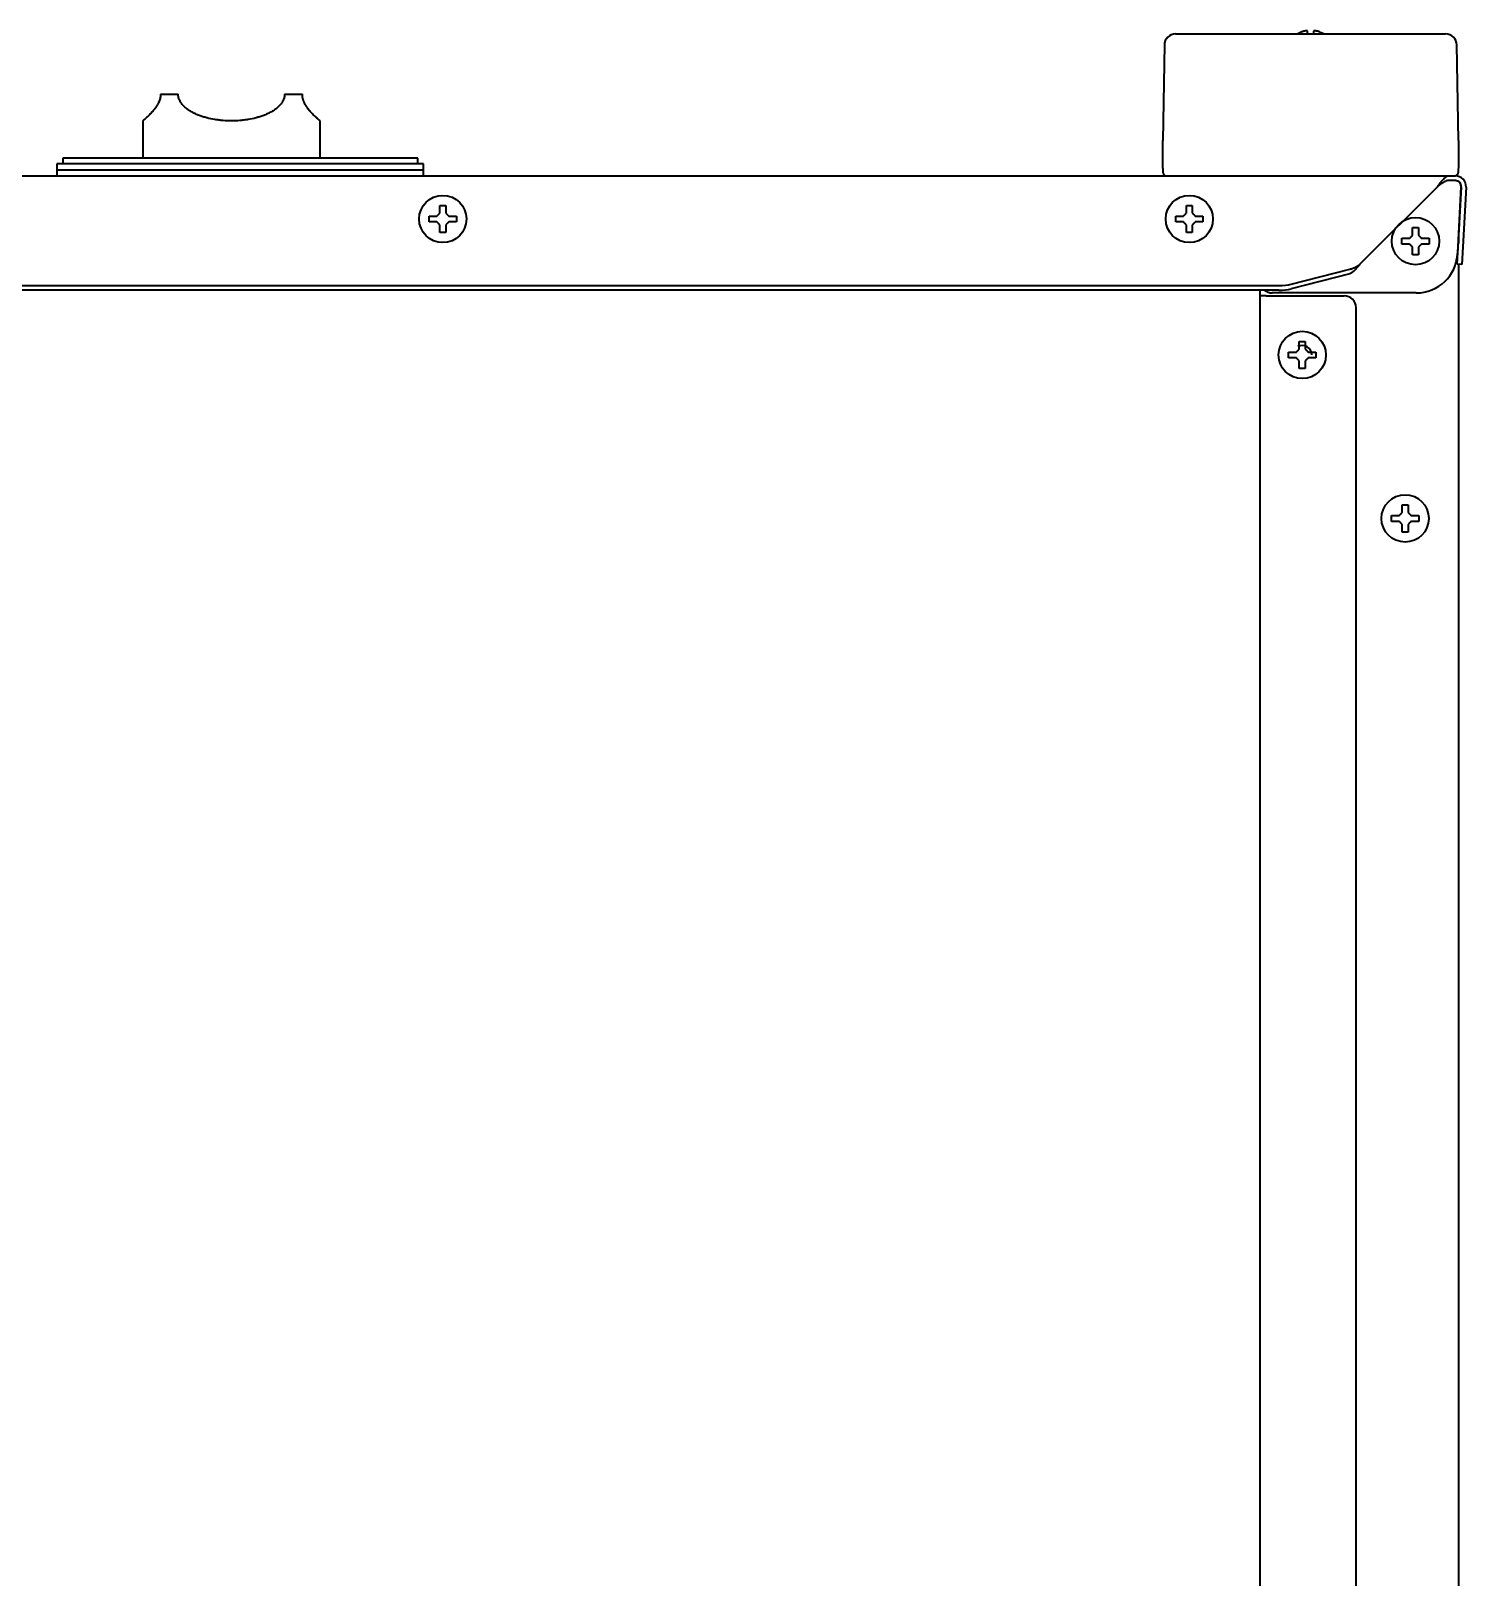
# Model space of a CAD drawing. Extents: x 6327 to 10269, y -393 to 3371.
# Drawn here: x 6846.2 to 7088.9, y 2018.5 to 2280 of the extents above; entities that cross this region are included whole.
import ezdxf

# ---------------------------------------------------------------- set-up
doc = ezdxf.new("R2010")
doc.units = 0
doc.header["$LTSCALE"] = 5
doc.layers.add('1', color=7, linetype='CONTINUOUS', true_color=0xffffff)

msp = doc.modelspace()

# ---------------------------------------------------------------- linework, layer by layer
at = {"layer": '1', "color": 7, "linetype": 'Continuous', "lineweight": 35}
for p, q in [((7039.75, 2279.53), (7039.82, 2279.53)), ((7039.82, 2279.53), (7044.92, 2279.53)), ((7044.92, 2279.53), (7080.22, 2279.53)), ((7080.22, 2279.53), (7085.32, 2279.53)), ((7085.32, 2279.53), (7085.39, 2279.53)), ((7037.85, 2277.66), (7037.57, 2261.52)), ((7087.57, 2261.52), (7087.29, 2277.66)), ((6868.07, 2269.33), (6871.07, 2269.33)), ((6889.07, 2269.33), (6892.07, 2269.33)), ((6865.07, 2264.83), (6865.07, 2258.53)), ((6895.07, 2258.53), (6895.07, 2264.83)), ((7037.57, 2257.53), (7037.57, 2261.49)), ((7087.57, 2261.49), (7087.57, 2257.53)), ((6881.57, 2257.53), (6850.57, 2257.53)), ((6850.57, 2257.53), (6850.57, 2256.53)), ((6911.57, 2258.53), (6851.57, 2258.53)), ((6851.57, 2258.53), (6851.57, 2257.53)), ((6912.57, 2257.53), (6881.57, 2257.53)), ((6911.57, 2257.53), (6911.57, 2258.53)), ((6912.57, 2256.53), (6912.57, 2257.53)), ((7037.63, 2256.01), (7037.57, 2257.53)), ((7087.57, 2257.53), (7087.52, 2256.01)), ((6339.34, 2255.53), (7085.8, 2255.53)), ((6850.57, 2256.53), (6912.57, 2256.53)), ((6850.57, 2256.53), (6850.57, 2255.53)), ((6912.57, 2255.53), (6912.57, 2256.53)), ((7085.8, 2255.53), (7086.07, 2255.53)), ((7086.07, 2254.73), (7085.8, 2254.73)), ((7086.07, 2255.53), (7087.07, 2255.53)), ((7087.07, 2254.73), (7086.07, 2254.73)), ((7070.87, 2240.53), (7084.07, 2253.73)), ((7088.02, 2253.67), (7087.43, 2242.37)), ((7087.54, 2243.56), (7088.07, 2253.67)), ((7088.87, 2253.63), (7088.34, 2243.52)), ((6913.52, 2248.23), (6913.52, 2248.73)), ((6913.52, 2247.73), (6913.52, 2248.23)), ((6918.12, 2248.73), (6918.12, 2248.23)), ((6918.12, 2248.23), (6918.12, 2247.73)), ((7039.77, 2248.23), (7039.77, 2248.73)), ((7039.77, 2247.73), (7039.77, 2248.23)), ((7044.37, 2248.73), (7044.37, 2248.23)), ((7044.37, 2248.23), (7044.37, 2247.73)), ((7078.02, 2244.48), (7078.02, 2244.98)), ((7078.02, 2243.98), (7078.02, 2244.48)), ((7082.62, 2244.98), (7082.62, 2244.48)), ((7082.62, 2244.48), (7082.62, 2243.98)), ((7087.57, 2245.18), (7087.57, 2244.15)), ((7087.38, 2240.57), (7087.54, 2243.56)), ((7088.34, 2243.52), (7088.18, 2240.53)), ((7059.31, 2237.19), (7069.21, 2239.75)), ((7069.21, 2238.98), (7059.31, 2236.42)), ((7088.18, 2240.53), (7087.38, 2240.57)), ((7087.57, 2240.55), (7087.57, 1374.13)), ((6367.95, 2236.97), (7057.19, 2236.97)), ((7057.19, 2236.19), (6367.95, 2236.19)), ((7054.07, 1387.03), (7054.07, 2236.19)), ((7055.07, 2235.23), (7054.07, 2235.23)), ((7055.07, 2235.23), (7068.27, 2235.23)), ((7080.45, 2235.73), (7056.07, 2235.73)), ((7070.27, 1376.53), (7070.27, 2233.23)), ((7058.87, 2225.23), (7058.87, 2225.73)), ((7063.47, 2225.73), (7063.47, 2225.23)), ((7058.87, 2224.73), (7058.87, 2225.23)), ((7063.47, 2225.23), (7063.47, 2224.73)), ((7076.27, 2197.58), (7076.27, 2198.08)), ((7076.27, 2197.08), (7076.27, 2197.58)), ((7080.87, 2198.08), (7080.87, 2197.58)), ((7080.87, 2197.58), (7080.87, 2197.08))]:
    msp.add_line(p, q, dxfattribs=at)
for centre in [(6915.82, 2248.23), (7042.07, 2248.23), (7080.32, 2244.48), (7061.17, 2225.23), (7078.57, 2197.58)]:
    msp.add_circle(centre, 4, dxfattribs=at)
for centre, radius, start, end in [((7039.75, 2277.63), 1.9, 90, 179.0001), ((7085.39, 2277.63), 1.9, 0.9999, 90), ((7038.13, 2256.03), 0.5, 182, 270), ((7087.02, 2256.03), 0.5, 270, 358), ((7087.07, 2253.73), 1.8, 357, 90), ((7087.07, 2253.73), 1, 357, 90), ((7068.27, 2233.23), 2, 0, 90), ((7061.17, 2225.23), 1.6, 0, 118.0071)]:
    msp.add_arc(centre, radius, start, end, dxfattribs=at)
for centre, major_axis, ratio, start_param, end_param in [((7087.02, 2253.73), (0.726, 0.689), 0.998716, -0.810936, 0.810936), ((7080.43, 2242.75), (-2.31, 6.64), 0.995739, 2.808659, 4.32428), ((7056.08, 2237.73), (1.42, 1.42), 0.992433, 3.227568, 3.923193), ((7057.19, 2237.74), (-3, 0), 0.258819, 1.570796, 2.356194), ((7057.19, 2236.97), (3, 0), 0.258819, 4.712389, 5.497787)]:
    msp.add_ellipse(centre, major_axis=major_axis, ratio=ratio, start_param=start_param, end_param=end_param, dxfattribs=at)
for points, knots in [([(7061.57, 2280.02), (7061.52, 2280.01), (7061.41, 2279.98), (7061.25, 2279.93), (7061.09, 2279.87), (7060.93, 2279.81), (7060.78, 2279.74), (7060.63, 2279.67), (7060.49, 2279.6), (7060.4, 2279.55), (7060.38, 2279.53)], [0, 0, 0, 0, 0.134115, 0.26823, 0.402345, 0.53646, 0.670575, 0.80469, 0.938805, 1, 1, 1, 1]), ([(7062.07, 2279.53), (7062.07, 2279.63), (7062.07, 2279.72), (7062.07, 2279.84), (7062.07, 2279.88), (7062.07, 2279.96), (7062.07, 2279.99), (7062.07, 2280.02)], [0, 0, 0, 0, 0.457375, 0.457375, 0.728688, 0.728688, 1, 1, 1, 1]), ([(7064.78, 2279.53), (7064.6, 2279.63), (7064.43, 2279.72), (7064.14, 2279.84), (7064.03, 2279.88), (7063.8, 2279.96), (7063.69, 2279.99), (7063.57, 2280.02)], [0, 0, 0, 0, 0.457375, 0.457375, 0.728687, 0.728687, 1, 1, 1, 1]), ([(6868.07, 2269.33), (6868.07, 2269.27), (6868.07, 2269.21), (6868.06, 2269.09), (6868.06, 2269.03), (6868.04, 2268.85), (6868.02, 2268.74), (6867.97, 2268.51), (6867.93, 2268.41), (6867.86, 2268.2), (6867.83, 2268.1), (6867.77, 2267.98), (6867.76, 2267.96), (6867.74, 2267.91), (6867.73, 2267.89), (6867.7, 2267.82), (6867.68, 2267.77), (6867.61, 2267.64), (6867.56, 2267.56), (6867.47, 2267.39), (6867.42, 2267.32), (6867.32, 2267.17), (6867.27, 2267.09), (6867.2, 2266.99), (6867.17, 2266.96), (6867.12, 2266.89), (6867.1, 2266.86), (6867.02, 2266.76), (6866.97, 2266.7), (6866.87, 2266.58), (6866.82, 2266.52), (6866.73, 2266.41), (6866.68, 2266.35), (6866.44, 2266.09), (6866.27, 2265.91), (6866.06, 2265.71), (6866.02, 2265.67), (6865.94, 2265.6), (6865.83, 2265.49), (6865.73, 2265.4), (6865.54, 2265.22), (6865.43, 2265.13), (6865.32, 2265.03), (6865.29, 2265.01), (6865.26, 2264.98), (6865.24, 2264.97), (6865.23, 2264.96), (6865.19, 2264.92), (6865.13, 2264.88), (6865.1, 2264.85), (6865.08, 2264.83), (6865.07, 2264.83), (6865.07, 2264.83)], [0, 0, 0, 0, 0.015645, 0.015645, 0.031291, 0.031291, 0.062582, 0.062582, 0.093872, 0.093872, 0.125163, 0.125163, 0.132986, 0.132986, 0.140809, 0.140809, 0.156454, 0.156454, 0.187745, 0.187745, 0.219035, 0.219035, 0.250326, 0.250326, 0.265972, 0.265972, 0.281617, 0.281617, 0.312908, 0.312908, 0.344199, 0.344199, 0.375489, 0.375489, 0.500653, 0.500653, 0.531943, 0.531943, 0.563234, 0.625816, 0.625816, 0.750979, 0.750979, 0.78227, 0.797915, 0.797915, 0.81356, 0.81356, 0.876142, 0.938723, 0.938723, 1, 1, 1, 1]), ([(6889.07, 2269.33), (6889.07, 2269.27), (6889.07, 2269.21), (6889.06, 2269.09), (6889.05, 2269.03), (6889.03, 2268.85), (6889, 2268.74), (6888.93, 2268.51), (6888.88, 2268.4), (6888.79, 2268.2), (6888.73, 2268.1), (6888.65, 2267.95), (6888.61, 2267.91), (6888.55, 2267.82), (6888.52, 2267.77), (6888.42, 2267.64), (6888.35, 2267.55), (6888.2, 2267.39), (6888.13, 2267.31), (6887.97, 2267.16), (6887.89, 2267.09), (6887.76, 2266.99), (6887.72, 2266.95), (6887.64, 2266.89), (6887.59, 2266.85), (6887.46, 2266.76), (6887.37, 2266.69), (6887.1, 2266.51), (6886.92, 2266.4), (6886.54, 2266.19), (6886.34, 2266.09), (6885.94, 2265.91), (6885.74, 2265.83), (6885.42, 2265.71), (6885.32, 2265.67), (6885.11, 2265.59), (6885, 2265.56), (6884.67, 2265.46), (6884.46, 2265.39), (6883.8, 2265.22), (6883.35, 2265.13), (6882.66, 2265.01), (6882.43, 2264.98), (6882.08, 2264.94), (6881.9, 2264.92), (6881.73, 2264.9), (6881.61, 2264.89), (6881.55, 2264.89), (6881.02, 2264.84), (6880.54, 2264.83), (6879.6, 2264.83), (6879.13, 2264.84), (6878.42, 2264.9), (6878.19, 2264.92), (6877.84, 2264.97), (6877.72, 2264.98), (6877.49, 2265.02), (6877.37, 2265.03), (6876.8, 2265.13), (6876.35, 2265.22), (6875.69, 2265.39), (6875.47, 2265.46), (6875.04, 2265.59), (6874.83, 2265.67), (6874.52, 2265.78), (6874.42, 2265.82), (6874.21, 2265.91), (6874.11, 2265.95), (6873.81, 2266.09), (6873.61, 2266.19), (6873.32, 2266.35), (6873.23, 2266.4), (6873.04, 2266.51), (6872.95, 2266.57), (6872.77, 2266.69), (6872.68, 2266.76), (6872.55, 2266.85), (6872.51, 2266.89), (6872.42, 2266.95), (6872.38, 2266.99), (6872.26, 2267.09), (6872.18, 2267.16), (6872.02, 2267.31), (6871.94, 2267.39), (6871.8, 2267.55), (6871.73, 2267.64), (6871.63, 2267.77), (6871.59, 2267.82), (6871.53, 2267.91), (6871.5, 2267.95), (6871.41, 2268.1), (6871.36, 2268.2), (6871.29, 2268.35), (6871.26, 2268.4), (6871.23, 2268.49), (6871.22, 2268.51), (6871.2, 2268.57), (6871.19, 2268.6), (6871.15, 2268.74), (6871.12, 2268.85), (6871.09, 2269.03), (6871.09, 2269.09), (6871.08, 2269.18), (6871.08, 2269.21), (6871.07, 2269.27), (6871.07, 2269.3), (6871.07, 2269.33)], [0, 0, 0, 0, 0.007812, 0.007812, 0.015625, 0.015625, 0.03125, 0.03125, 0.046875, 0.046875, 0.0625, 0.0625, 0.070312, 0.070312, 0.078125, 0.078125, 0.09375, 0.09375, 0.109375, 0.109375, 0.125, 0.125, 0.132812, 0.132812, 0.140625, 0.140625, 0.15625, 0.15625, 0.1875, 0.1875, 0.21875, 0.21875, 0.25, 0.25, 0.265625, 0.265625, 0.28125, 0.28125, 0.3125, 0.3125, 0.375, 0.375, 0.40625, 0.40625, 0.421875, 0.429687, 0.429687, 0.4375, 0.4375, 0.5, 0.5, 0.5625, 0.5625, 0.59375, 0.59375, 0.609375, 0.609375, 0.625, 0.625, 0.6875, 0.6875, 0.71875, 0.71875, 0.75, 0.75, 0.765625, 0.765625, 0.78125, 0.78125, 0.8125, 0.8125, 0.828125, 0.828125, 0.84375, 0.84375, 0.859375, 0.859375, 0.867187, 0.867187, 0.875, 0.875, 0.890625, 0.890625, 0.90625, 0.90625, 0.921875, 0.921875, 0.929688, 0.929688, 0.9375, 0.9375, 0.953125, 0.953125, 0.960938, 0.960938, 0.964844, 0.964844, 0.96875, 0.96875, 0.984375, 0.984375, 0.992188, 0.992188, 0.996094, 0.996094, 1, 1, 1, 1]), ([(6895.07, 2264.83), (6895.07, 2264.83), (6895.05, 2264.84), (6894.98, 2264.9), (6894.95, 2264.92), (6894.89, 2264.98), (6894.85, 2265.01), (6894.78, 2265.07), (6894.75, 2265.1), (6894.71, 2265.13), (6894.68, 2265.16), (6894.67, 2265.17), (6894.6, 2265.23), (6894.48, 2265.33), (6894.35, 2265.46), (6894.2, 2265.6), (6894.13, 2265.67), (6893.96, 2265.83), (6893.88, 2265.91), (6893.7, 2266.09), (6893.61, 2266.19), (6893.49, 2266.32), (6893.47, 2266.35), (6893.42, 2266.4), (6893.4, 2266.43), (6893.32, 2266.52), (6893.27, 2266.57), (6893.13, 2266.75), (6893.03, 2266.88), (6892.9, 2267.06), (6892.88, 2267.09), (6892.83, 2267.17), (6892.8, 2267.2), (6892.73, 2267.32), (6892.68, 2267.39), (6892.58, 2267.56), (6892.54, 2267.64), (6892.45, 2267.81), (6892.4, 2267.91), (6892.35, 2268.03), (6892.34, 2268.05), (6892.32, 2268.1), (6892.29, 2268.17), (6892.26, 2268.25), (6892.21, 2268.4), (6892.18, 2268.51), (6892.14, 2268.68), (6892.13, 2268.74), (6892.11, 2268.85), (6892.1, 2268.91), (6892.08, 2269.09), (6892.07, 2269.21), (6892.07, 2269.33)], [0, 0, 0, 0, 0.12475, 0.12475, 0.187268, 0.187268, 0.249786, 0.249786, 0.281045, 0.296674, 0.296674, 0.312304, 0.312304, 0.374822, 0.437339, 0.437339, 0.499857, 0.499857, 0.562375, 0.562375, 0.624893, 0.624893, 0.640522, 0.640522, 0.656152, 0.656152, 0.687411, 0.687411, 0.749929, 0.749929, 0.765558, 0.765558, 0.781188, 0.781188, 0.812446, 0.812446, 0.843705, 0.843705, 0.874964, 0.874964, 0.882779, 0.882779, 0.890594, 0.906223, 0.906223, 0.937482, 0.937482, 0.953112, 0.953112, 0.968741, 0.968741, 1, 1, 1, 1]), ([(7084.07, 2253.73), (7084.1, 2253.76), (7084.12, 2253.79), (7084.17, 2253.86), (7084.19, 2253.89), (7084.26, 2253.99), (7084.31, 2254.06), (7084.45, 2254.25), (7084.54, 2254.37), (7084.66, 2254.52), (7084.68, 2254.55), (7084.73, 2254.61), (7084.75, 2254.64), (7084.82, 2254.72), (7084.87, 2254.78), (7085.01, 2254.93), (7085.1, 2255.03), (7085.19, 2255.11)], [0, 0, 0, 0, 0.0625, 0.0625, 0.125, 0.125, 0.25, 0.25, 0.5, 0.5, 0.5625, 0.5625, 0.625, 0.625, 0.75, 0.75, 1, 1, 1, 1]), ([(7085.19, 2254.5), (7085.1, 2254.45), (7085.01, 2254.4), (7084.87, 2254.31), (7084.82, 2254.28), (7084.73, 2254.22), (7084.66, 2254.17), (7084.59, 2254.12), (7084.54, 2254.08), (7084.52, 2254.07), (7084.45, 2254.02), (7084.35, 2253.94), (7084.26, 2253.87), (7084.19, 2253.82), (7084.17, 2253.8), (7084.12, 2253.76), (7084.1, 2253.74), (7084.07, 2253.73)], [0, 0, 0, 0, 0.25, 0.25, 0.375, 0.375, 0.5, 0.5625, 0.5625, 0.625, 0.625, 0.75, 0.875, 0.875, 0.9375, 0.9375, 1, 1, 1, 1]), ([(7085.19, 2255.11), (7085.26, 2255.17), (7085.32, 2255.23), (7085.41, 2255.31), (7085.44, 2255.33), (7085.49, 2255.37), (7085.52, 2255.39), (7085.6, 2255.45), (7085.64, 2255.48), (7085.71, 2255.51), (7085.73, 2255.51), (7085.76, 2255.52), (7085.77, 2255.52), (7085.79, 2255.53), (7085.79, 2255.53), (7085.8, 2255.53)], [0, 0, 0, 0, 0.25, 0.25, 0.375, 0.375, 0.5, 0.5, 0.75, 0.75, 0.875, 0.875, 0.9375, 0.9375, 1, 1, 1, 1]), ([(7085.8, 2254.73), (7085.78, 2254.73), (7085.75, 2254.72), (7085.72, 2254.72), (7085.7, 2254.71), (7085.69, 2254.71), (7085.63, 2254.7), (7085.58, 2254.68), (7085.48, 2254.64), (7085.43, 2254.61), (7085.34, 2254.57), (7085.31, 2254.56), (7085.25, 2254.53), (7085.22, 2254.51), (7085.19, 2254.5)], [0, 0, 0, 0, 0.125, 0.1875, 0.1875, 0.25, 0.25, 0.5, 0.5, 0.75, 0.75, 0.875, 0.875, 1, 1, 1, 1]), ([(6916.32, 2250.53), (6916.32, 2250.32), (6916.32, 2250.11), (6916.32, 2249.79), (6916.32, 2249.68), (6916.32, 2249.45), (6916.32, 2249.34), (6916.32, 2249.23)], [0, 0, 0, 0, 0.5, 0.5, 0.75, 0.75, 1, 1, 1, 1]), ([(7042.57, 2250.53), (7042.57, 2250.32), (7042.57, 2250.11), (7042.57, 2249.79), (7042.57, 2249.68), (7042.57, 2249.45), (7042.57, 2249.34), (7042.57, 2249.23)], [0, 0, 0, 0, 0.5, 0.5, 0.75, 0.75, 1, 1, 1, 1]), ([(6913.52, 2248.73), (6913.73, 2248.73), (6913.94, 2248.73), (6914.26, 2248.73), (6914.37, 2248.73), (6914.59, 2248.73), (6914.71, 2248.73), (6914.82, 2248.73)], [0, 0, 0, 0, 0.5, 0.5, 0.75, 0.75, 1, 1, 1, 1]), ([(6915.32, 2245.93), (6915.32, 2246.13), (6915.32, 2246.34), (6915.32, 2246.66), (6915.32, 2246.77), (6915.32, 2247), (6915.32, 2247.11), (6915.32, 2247.23)], [0, 0, 0, 0, 0.5, 0.5, 0.75, 0.75, 1, 1, 1, 1]), ([(6918.12, 2247.73), (6917.92, 2247.73), (6917.71, 2247.73), (6917.39, 2247.73), (6917.28, 2247.73), (6917.05, 2247.73), (6916.94, 2247.73), (6916.82, 2247.73)], [0, 0, 0, 0, 0.5, 0.5, 0.75, 0.75, 1, 1, 1, 1]), ([(7039.77, 2248.73), (7039.98, 2248.73), (7040.19, 2248.73), (7040.51, 2248.73), (7040.62, 2248.73), (7040.84, 2248.73), (7040.96, 2248.73), (7041.07, 2248.73)], [0, 0, 0, 0, 0.5, 0.5, 0.75, 0.75, 1, 1, 1, 1]), ([(7041.57, 2245.93), (7041.57, 2246.13), (7041.57, 2246.34), (7041.57, 2246.66), (7041.57, 2246.77), (7041.57, 2247), (7041.57, 2247.11), (7041.57, 2247.23)], [0, 0, 0, 0, 0.5, 0.5, 0.75, 0.75, 1, 1, 1, 1]), ([(7044.37, 2247.73), (7044.17, 2247.73), (7043.96, 2247.73), (7043.64, 2247.73), (7043.53, 2247.73), (7043.3, 2247.73), (7043.19, 2247.73), (7043.07, 2247.73)], [0, 0, 0, 0, 0.5, 0.5, 0.75, 0.75, 1, 1, 1, 1]), ([(7080.82, 2246.78), (7080.82, 2246.57), (7080.82, 2246.36), (7080.82, 2246.04), (7080.82, 2245.93), (7080.82, 2245.7), (7080.82, 2245.59), (7080.82, 2245.48)], [0, 0, 0, 0, 0.5, 0.5, 0.75, 0.75, 1, 1, 1, 1]), ([(7078.02, 2244.98), (7078.23, 2244.98), (7078.44, 2244.98), (7078.76, 2244.98), (7078.87, 2244.98), (7079.09, 2244.98), (7079.21, 2244.98), (7079.32, 2244.98)], [0, 0, 0, 0, 0.5, 0.5, 0.75, 0.75, 1, 1, 1, 1]), ([(7082.62, 2243.98), (7082.42, 2243.98), (7082.21, 2243.98), (7081.89, 2243.98), (7081.78, 2243.98), (7081.55, 2243.98), (7081.44, 2243.98), (7081.32, 2243.98)], [0, 0, 0, 0, 0.5, 0.5, 0.75, 0.75, 1, 1, 1, 1]), ([(7079.82, 2242.18), (7079.82, 2242.38), (7079.82, 2242.59), (7079.82, 2242.91), (7079.82, 2243.02), (7079.82, 2243.25), (7079.82, 2243.36), (7079.82, 2243.48)], [0, 0, 0, 0, 0.5, 0.5, 0.75, 0.75, 1, 1, 1, 1]), ([(7070.87, 2240.53), (7070.8, 2240.44), (7070.73, 2240.35), (7070.65, 2240.24), (7070.63, 2240.22), (7070.6, 2240.18), (7070.58, 2240.16), (7070.53, 2240.09), (7070.49, 2240.05), (7070.39, 2239.93), (7070.32, 2239.85), (7070.18, 2239.7), (7070.11, 2239.62), (7069.97, 2239.48), (7069.9, 2239.42), (7069.76, 2239.3), (7069.69, 2239.24), (7069.59, 2239.17), (7069.55, 2239.15), (7069.5, 2239.12), (7069.48, 2239.11), (7069.45, 2239.09), (7069.43, 2239.08), (7069.34, 2239.03), (7069.28, 2239), (7069.21, 2238.98)], [0, 0, 0, 0, 0.125, 0.125, 0.15625, 0.15625, 0.1875, 0.1875, 0.25, 0.25, 0.375, 0.375, 0.5, 0.5, 0.625, 0.625, 0.75, 0.75, 0.8125, 0.8125, 0.84375, 0.84375, 0.875, 0.875, 1, 1, 1, 1]), ([(7069.21, 2239.75), (7069.28, 2239.76), (7069.34, 2239.78), (7069.48, 2239.81), (7069.55, 2239.84), (7069.66, 2239.87), (7069.69, 2239.88), (7069.76, 2239.91), (7069.79, 2239.93), (7069.9, 2239.97), (7069.97, 2240), (7070.18, 2240.11), (7070.32, 2240.19), (7070.52, 2240.31), (7070.59, 2240.35), (7070.7, 2240.42), (7070.73, 2240.44), (7070.8, 2240.48), (7070.84, 2240.5), (7070.87, 2240.53)], [0, 0, 0, 0, 0.125, 0.125, 0.25, 0.25, 0.3125, 0.3125, 0.375, 0.375, 0.5, 0.5, 0.75, 0.75, 0.875, 0.875, 0.9375, 0.9375, 1, 1, 1, 1]), ([(7058.87, 2225.73), (7059.08, 2225.73), (7059.29, 2225.73), (7059.61, 2225.73), (7059.72, 2225.73), (7059.94, 2225.73), (7060.06, 2225.73), (7060.17, 2225.73)], [0, 0, 0, 0, 0.5, 0.5, 0.75, 0.75, 1, 1, 1, 1]), ([(7061.67, 2227.53), (7061.67, 2227.32), (7061.67, 2227.11), (7061.67, 2226.79), (7061.67, 2226.68), (7061.67, 2226.45), (7061.67, 2226.34), (7061.67, 2226.23)], [0, 0, 0, 0, 0.5, 0.5, 0.75, 0.75, 1, 1, 1, 1]), ([(7060.67, 2222.93), (7060.67, 2223.13), (7060.67, 2223.34), (7060.67, 2223.66), (7060.67, 2223.77), (7060.67, 2224), (7060.67, 2224.11), (7060.67, 2224.23)], [0, 0, 0, 0, 0.5, 0.5, 0.75, 0.75, 1, 1, 1, 1]), ([(7063.47, 2224.73), (7063.27, 2224.73), (7063.06, 2224.73), (7062.74, 2224.73), (7062.63, 2224.73), (7062.4, 2224.73), (7062.29, 2224.73), (7062.17, 2224.73)], [0, 0, 0, 0, 0.5, 0.5, 0.75, 0.75, 1, 1, 1, 1]), ([(7079.07, 2199.88), (7079.07, 2199.67), (7079.07, 2199.46), (7079.07, 2199.14), (7079.07, 2199.03), (7079.07, 2198.8), (7079.07, 2198.69), (7079.07, 2198.58)], [0, 0, 0, 0, 0.5, 0.5, 0.75, 0.75, 1, 1, 1, 1]), ([(7076.27, 2198.08), (7076.48, 2198.08), (7076.69, 2198.08), (7077.01, 2198.08), (7077.12, 2198.08), (7077.34, 2198.08), (7077.46, 2198.08), (7077.57, 2198.08)], [0, 0, 0, 0, 0.5, 0.5, 0.75, 0.75, 1, 1, 1, 1]), ([(7080.87, 2197.08), (7080.67, 2197.08), (7080.46, 2197.08), (7080.14, 2197.08), (7080.03, 2197.08), (7079.8, 2197.08), (7079.69, 2197.08), (7079.57, 2197.08)], [0, 0, 0, 0, 0.5, 0.5, 0.75, 0.75, 1, 1, 1, 1]), ([(7078.07, 2195.28), (7078.07, 2195.48), (7078.07, 2195.69), (7078.07, 2196.01), (7078.07, 2196.12), (7078.07, 2196.35), (7078.07, 2196.46), (7078.07, 2196.58)], [0, 0, 0, 0, 0.5, 0.5, 0.75, 0.75, 1, 1, 1, 1])]:
    msp.add_open_spline(points, degree=3, knots=knots, dxfattribs=at)
for points in [[(7062.07, 2280.02), (7062.05, 2280.03), (7062, 2280.03), (7061.92, 2280.04), (7061.85, 2280.04), (7061.78, 2280.04), (7061.71, 2280.04), (7061.64, 2280.03), (7061.6, 2280.02), (7061.57, 2280.02)], [(7063.57, 2280.02), (7063.55, 2280.02), (7063.5, 2280.03), (7063.43, 2280.04), (7063.36, 2280.04), (7063.29, 2280.04), (7063.22, 2280.04), (7063.14, 2280.03), (7063.1, 2280.02), (7063.07, 2280.02)], [(7063.07, 2280.02), (7063.07, 2280.01), (7063.07, 2279.98), (7063.07, 2279.93), (7063.07, 2279.87), (7063.07, 2279.81), (7063.07, 2279.74), (7063.07, 2279.67), (7063.07, 2279.58), (7063.07, 2279.51), (7063.07, 2279.47)], [(6914.82, 2248.73), (6914.85, 2248.75), (6914.89, 2248.8), (6914.97, 2248.87), (6915.04, 2248.94), (6915.11, 2249.01), (6915.18, 2249.08), (6915.25, 2249.15), (6915.3, 2249.2), (6915.32, 2249.23)], [(6915.32, 2249.23), (6915.32, 2249.28), (6915.32, 2249.39), (6915.32, 2249.55), (6915.32, 2249.71), (6915.32, 2249.86), (6915.32, 2250.02), (6915.32, 2250.17), (6915.32, 2250.34), (6915.32, 2250.46), (6915.32, 2250.53)], [(6915.32, 2250.53), (6915.49, 2250.53), (6915.82, 2250.53), (6916.16, 2250.53), (6916.32, 2250.53)], [(6916.32, 2249.23), (6916.35, 2249.2), (6916.4, 2249.15), (6916.47, 2249.08), (6916.55, 2249), (6916.62, 2248.93), (6916.69, 2248.86), (6916.75, 2248.8), (6916.8, 2248.75), (6916.82, 2248.73)], [(7041.07, 2248.73), (7041.1, 2248.75), (7041.14, 2248.8), (7041.22, 2248.87), (7041.29, 2248.94), (7041.36, 2249.01), (7041.43, 2249.08), (7041.5, 2249.15), (7041.55, 2249.2), (7041.57, 2249.23)], [(7041.57, 2249.23), (7041.57, 2249.28), (7041.57, 2249.39), (7041.57, 2249.55), (7041.57, 2249.71), (7041.57, 2249.86), (7041.57, 2250.02), (7041.57, 2250.17), (7041.57, 2250.34), (7041.57, 2250.46), (7041.57, 2250.53)], [(7041.57, 2250.53), (7041.74, 2250.53), (7042.07, 2250.53), (7042.41, 2250.53), (7042.57, 2250.53)], [(7042.57, 2249.23), (7042.6, 2249.2), (7042.65, 2249.15), (7042.72, 2249.08), (7042.8, 2249), (7042.87, 2248.93), (7042.94, 2248.86), (7043, 2248.8), (7043.05, 2248.75), (7043.07, 2248.73)], [(6914.82, 2247.73), (6914.77, 2247.73), (6914.66, 2247.73), (6914.5, 2247.73), (6914.34, 2247.73), (6914.18, 2247.73), (6914.03, 2247.73), (6913.88, 2247.73), (6913.71, 2247.73), (6913.59, 2247.73), (6913.52, 2247.73)], [(6915.32, 2247.23), (6915.3, 2247.25), (6915.25, 2247.3), (6915.17, 2247.38), (6915.1, 2247.45), (6915.03, 2247.52), (6914.96, 2247.59), (6914.89, 2247.66), (6914.85, 2247.7), (6914.82, 2247.73)], [(6916.82, 2247.73), (6916.8, 2247.7), (6916.75, 2247.65), (6916.68, 2247.58), (6916.61, 2247.51), (6916.54, 2247.44), (6916.47, 2247.37), (6916.39, 2247.3), (6916.35, 2247.25), (6916.32, 2247.23)], [(6916.32, 2247.23), (6916.32, 2247.17), (6916.32, 2247.06), (6916.32, 2246.9), (6916.32, 2246.74), (6916.32, 2246.59), (6916.32, 2246.44), (6916.32, 2246.28), (6916.32, 2246.11), (6916.32, 2245.99), (6916.32, 2245.93)], [(6916.82, 2248.73), (6916.88, 2248.73), (6916.99, 2248.73), (6917.15, 2248.73), (6917.31, 2248.73), (6917.46, 2248.73), (6917.61, 2248.73), (6917.77, 2248.73), (6917.94, 2248.73), (6918.06, 2248.73), (6918.12, 2248.73)], [(7041.07, 2247.73), (7041.02, 2247.73), (7040.91, 2247.73), (7040.75, 2247.73), (7040.59, 2247.73), (7040.43, 2247.73), (7040.28, 2247.73), (7040.13, 2247.73), (7039.96, 2247.73), (7039.84, 2247.73), (7039.77, 2247.73)], [(7041.57, 2247.23), (7041.55, 2247.25), (7041.5, 2247.3), (7041.42, 2247.38), (7041.35, 2247.45), (7041.28, 2247.52), (7041.21, 2247.59), (7041.14, 2247.66), (7041.1, 2247.7), (7041.07, 2247.73)], [(7043.07, 2247.73), (7043.05, 2247.7), (7043, 2247.65), (7042.93, 2247.58), (7042.86, 2247.51), (7042.79, 2247.44), (7042.72, 2247.37), (7042.64, 2247.3), (7042.6, 2247.25), (7042.57, 2247.23)], [(7042.57, 2247.23), (7042.57, 2247.17), (7042.57, 2247.06), (7042.57, 2246.9), (7042.57, 2246.74), (7042.57, 2246.59), (7042.57, 2246.44), (7042.57, 2246.28), (7042.57, 2246.11), (7042.57, 2245.99), (7042.57, 2245.93)], [(7043.07, 2248.73), (7043.13, 2248.73), (7043.24, 2248.73), (7043.4, 2248.73), (7043.56, 2248.73), (7043.71, 2248.73), (7043.86, 2248.73), (7044.02, 2248.73), (7044.19, 2248.73), (7044.31, 2248.73), (7044.37, 2248.73)], [(7079.82, 2245.48), (7079.82, 2245.53), (7079.82, 2245.64), (7079.82, 2245.8), (7079.82, 2245.96), (7079.82, 2246.11), (7079.82, 2246.27), (7079.82, 2246.42), (7079.82, 2246.59), (7079.82, 2246.71), (7079.82, 2246.78)], [(7079.82, 2246.78), (7079.99, 2246.78), (7080.32, 2246.78), (7080.66, 2246.78), (7080.82, 2246.78)], [(6916.32, 2245.93), (6916.16, 2245.93), (6915.82, 2245.93), (6915.49, 2245.93), (6915.32, 2245.93)], [(7042.57, 2245.93), (7042.41, 2245.93), (7042.07, 2245.93), (7041.74, 2245.93), (7041.57, 2245.93)], [(7079.32, 2243.98), (7079.27, 2243.98), (7079.16, 2243.98), (7079, 2243.98), (7078.84, 2243.98), (7078.68, 2243.98), (7078.53, 2243.98), (7078.38, 2243.98), (7078.21, 2243.98), (7078.09, 2243.98), (7078.02, 2243.98)], [(7079.32, 2244.98), (7079.35, 2245), (7079.39, 2245.05), (7079.47, 2245.12), (7079.54, 2245.19), (7079.61, 2245.26), (7079.68, 2245.33), (7079.75, 2245.4), (7079.8, 2245.45), (7079.82, 2245.48)], [(7079.82, 2243.48), (7079.8, 2243.5), (7079.75, 2243.55), (7079.67, 2243.63), (7079.6, 2243.7), (7079.53, 2243.77), (7079.46, 2243.84), (7079.39, 2243.91), (7079.35, 2243.95), (7079.32, 2243.98)], [(7080.82, 2245.48), (7080.85, 2245.45), (7080.9, 2245.4), (7080.97, 2245.33), (7081.05, 2245.25), (7081.12, 2245.18), (7081.18, 2245.11), (7081.25, 2245.05), (7081.3, 2245), (7081.32, 2244.98)], [(7081.32, 2243.98), (7081.3, 2243.95), (7081.25, 2243.9), (7081.18, 2243.83), (7081.11, 2243.76), (7081.04, 2243.69), (7080.97, 2243.62), (7080.89, 2243.55), (7080.85, 2243.5), (7080.82, 2243.48)], [(7081.32, 2244.98), (7081.38, 2244.98), (7081.49, 2244.98), (7081.65, 2244.98), (7081.81, 2244.98), (7081.96, 2244.98), (7082.11, 2244.98), (7082.27, 2244.98), (7082.44, 2244.98), (7082.56, 2244.98), (7082.62, 2244.98)], [(7080.82, 2242.18), (7080.66, 2242.18), (7080.32, 2242.18), (7079.99, 2242.18), (7079.82, 2242.18)], [(7080.82, 2243.48), (7080.82, 2243.42), (7080.82, 2243.31), (7080.82, 2243.15), (7080.82, 2242.99), (7080.82, 2242.84), (7080.82, 2242.69), (7080.82, 2242.53), (7080.82, 2242.36), (7080.82, 2242.24), (7080.82, 2242.18)], [(7060.17, 2225.73), (7060.2, 2225.75), (7060.24, 2225.8), (7060.32, 2225.87), (7060.39, 2225.94), (7060.46, 2226.01), (7060.53, 2226.08), (7060.6, 2226.15), (7060.65, 2226.2), (7060.67, 2226.23)], [(7060.67, 2226.23), (7060.67, 2226.28), (7060.67, 2226.39), (7060.67, 2226.55), (7060.67, 2226.71), (7060.67, 2226.86), (7060.67, 2227.02), (7060.67, 2227.17), (7060.67, 2227.34), (7060.67, 2227.46), (7060.67, 2227.53)], [(7060.67, 2227.53), (7060.84, 2227.53), (7061.17, 2227.53), (7061.51, 2227.53), (7061.67, 2227.53)], [(7061.67, 2226.23), (7061.7, 2226.2), (7061.75, 2226.15), (7061.82, 2226.08), (7061.9, 2226), (7061.97, 2225.93), (7062.03, 2225.86), (7062.1, 2225.8), (7062.15, 2225.75), (7062.17, 2225.73)], [(7062.17, 2225.73), (7062.23, 2225.73), (7062.34, 2225.73), (7062.5, 2225.73), (7062.66, 2225.73), (7062.81, 2225.73), (7062.96, 2225.73), (7063.12, 2225.73), (7063.29, 2225.73), (7063.41, 2225.73), (7063.47, 2225.73)], [(7060.17, 2224.73), (7060.12, 2224.73), (7060.01, 2224.73), (7059.85, 2224.73), (7059.69, 2224.73), (7059.53, 2224.73), (7059.38, 2224.73), (7059.23, 2224.73), (7059.06, 2224.73), (7058.94, 2224.73), (7058.87, 2224.73)], [(7060.67, 2224.23), (7060.65, 2224.25), (7060.6, 2224.3), (7060.52, 2224.38), (7060.45, 2224.45), (7060.38, 2224.52), (7060.31, 2224.59), (7060.24, 2224.66), (7060.2, 2224.7), (7060.17, 2224.73)], [(7061.67, 2222.93), (7061.51, 2222.93), (7061.17, 2222.93), (7060.84, 2222.93), (7060.67, 2222.93)], [(7062.17, 2224.73), (7062.15, 2224.7), (7062.1, 2224.65), (7062.03, 2224.58), (7061.96, 2224.51), (7061.89, 2224.44), (7061.82, 2224.37), (7061.74, 2224.3), (7061.7, 2224.25), (7061.67, 2224.23)], [(7061.67, 2224.23), (7061.67, 2224.17), (7061.67, 2224.06), (7061.67, 2223.9), (7061.67, 2223.74), (7061.67, 2223.59), (7061.67, 2223.44), (7061.67, 2223.28), (7061.67, 2223.11), (7061.67, 2222.99), (7061.67, 2222.93)], [(7078.07, 2198.58), (7078.07, 2198.63), (7078.07, 2198.74), (7078.07, 2198.9), (7078.07, 2199.06), (7078.07, 2199.21), (7078.07, 2199.37), (7078.07, 2199.52), (7078.07, 2199.69), (7078.07, 2199.81), (7078.07, 2199.88)], [(7078.07, 2199.88), (7078.24, 2199.88), (7078.57, 2199.88), (7078.91, 2199.88), (7079.07, 2199.88)], [(7077.57, 2197.08), (7077.52, 2197.08), (7077.41, 2197.08), (7077.25, 2197.08), (7077.09, 2197.08), (7076.93, 2197.08), (7076.78, 2197.08), (7076.63, 2197.08), (7076.46, 2197.08), (7076.34, 2197.08), (7076.27, 2197.08)], [(7077.57, 2198.08), (7077.6, 2198.1), (7077.64, 2198.15), (7077.72, 2198.22), (7077.79, 2198.29), (7077.86, 2198.36), (7077.93, 2198.43), (7078, 2198.5), (7078.05, 2198.55), (7078.07, 2198.58)], [(7078.07, 2196.58), (7078.05, 2196.6), (7078, 2196.65), (7077.92, 2196.73), (7077.85, 2196.8), (7077.78, 2196.87), (7077.71, 2196.94), (7077.64, 2197.01), (7077.6, 2197.05), (7077.57, 2197.08)], [(7079.07, 2198.58), (7079.1, 2198.55), (7079.15, 2198.5), (7079.22, 2198.43), (7079.3, 2198.35), (7079.37, 2198.28), (7079.43, 2198.21), (7079.5, 2198.15), (7079.55, 2198.1), (7079.57, 2198.08)], [(7079.57, 2197.08), (7079.55, 2197.05), (7079.5, 2197), (7079.43, 2196.93), (7079.36, 2196.86), (7079.29, 2196.79), (7079.22, 2196.72), (7079.14, 2196.65), (7079.1, 2196.6), (7079.07, 2196.58)], [(7079.57, 2198.08), (7079.63, 2198.08), (7079.74, 2198.08), (7079.9, 2198.08), (7080.06, 2198.08), (7080.21, 2198.08), (7080.36, 2198.08), (7080.52, 2198.08), (7080.69, 2198.08), (7080.81, 2198.08), (7080.87, 2198.08)], [(7079.07, 2195.28), (7078.91, 2195.28), (7078.57, 2195.28), (7078.24, 2195.28), (7078.07, 2195.28)], [(7079.07, 2196.58), (7079.07, 2196.52), (7079.07, 2196.41), (7079.07, 2196.25), (7079.07, 2196.09), (7079.07, 2195.94), (7079.07, 2195.79), (7079.07, 2195.63), (7079.07, 2195.46), (7079.07, 2195.34), (7079.07, 2195.28)]]:
    msp.add_open_spline(points, degree=3, dxfattribs=at)

doc.saveas('drawing.dxf')
